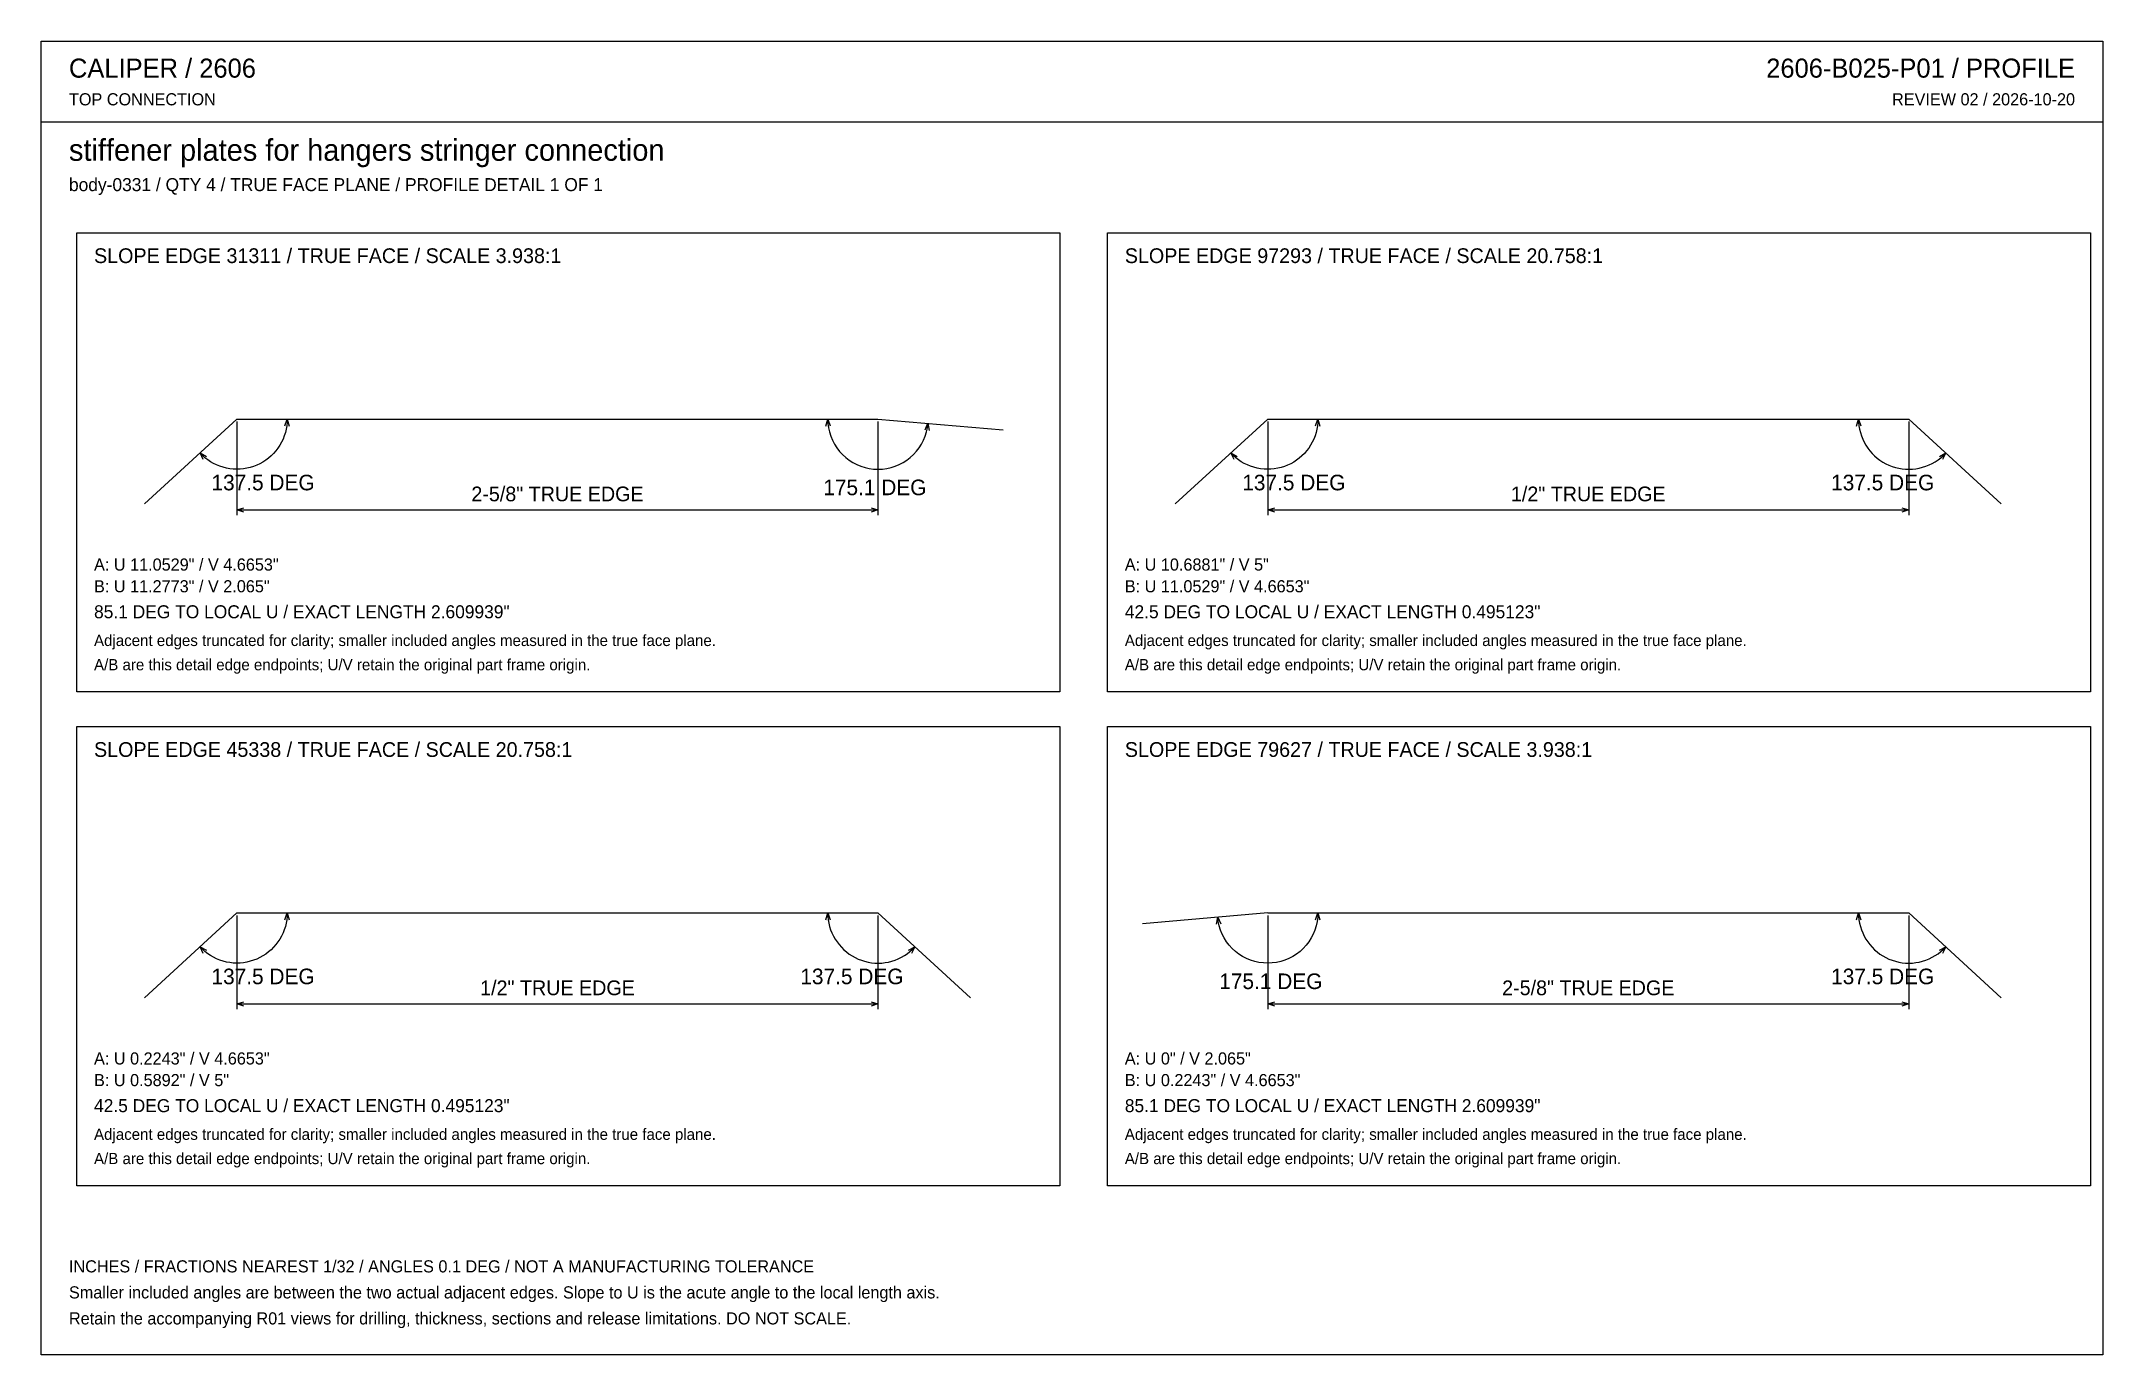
# Model space of a CAD drawing. Header units: inches. Extents: x 0.5 to 33.5, y 0.5 to 21.5.
import ezdxf
from ezdxf.enums import TextEntityAlignment as Align

# ---------------------------------------------------------------- set-up
doc = ezdxf.new("R2010")
doc.units = ezdxf.units.IN
doc.header["$MEASUREMENT"] = 0

msp = doc.modelspace()

# ---------------------------------------------------------------- linework, layer by layer
at = {"layer": 'ANNOTATION'}
for p, q in [((3.611, 15.431), (3.611, 13.931)), ((4.387, 15.254), (4.37, 15.201)), ((4.378, 15.362), (4.417, 15.472)), ((4.4, 15.308), (4.387, 15.254)), ((4.409, 15.362), (4.4, 15.308)), ((4.415, 15.417), (4.409, 15.362)), ((4.417, 15.472), (4.415, 15.417)), ((4.417, 15.472), (4.448, 15.36)), ((13.053, 15.36), (13.083, 15.472)), ((13.083, 15.472), (13.086, 15.402)), ((13.083, 15.472), (13.123, 15.363)), ((13.086, 15.402), (13.096, 15.332)), ((13.096, 15.332), (13.111, 15.264)), ((13.111, 15.264), (13.132, 15.197)), ((13.889, 15.431), (13.889, 13.931)), ((14.643, 15.297), (14.691, 15.403)), ((14.646, 15.198), (14.667, 15.265)), ((14.667, 15.265), (14.682, 15.333)), ((14.682, 15.333), (14.691, 15.403)), ((14.691, 15.403), (14.712, 15.288)), ((20.139, 15.431), (20.139, 13.931)), ((20.914, 15.254), (20.898, 15.201)), ((20.906, 15.362), (20.944, 15.472)), ((20.927, 15.308), (20.914, 15.254)), ((20.937, 15.362), (20.927, 15.308)), ((20.943, 15.417), (20.937, 15.362)), ((20.944, 15.472), (20.943, 15.417)), ((20.944, 15.472), (20.975, 15.36)), ((29.58, 15.36), (29.611, 15.472)), ((29.611, 15.472), (29.613, 15.417)), ((29.611, 15.472), (29.65, 15.362)), ((29.613, 15.417), (29.619, 15.362)), ((29.619, 15.362), (29.628, 15.308)), ((29.628, 15.308), (29.641, 15.254)), ((29.641, 15.254), (29.658, 15.201)), ((30.417, 15.431), (30.417, 13.931)), ((3.056, 14.888), (3.018, 14.928)), ((3.071, 14.824), (3.018, 14.928)), ((3.018, 14.928), (3.12, 14.873)), ((3.098, 14.852), (3.056, 14.888)), ((4.159, 14.882), (4.117, 14.846)), ((4.198, 14.921), (4.159, 14.882)), ((4.235, 14.962), (4.198, 14.921)), ((4.268, 15.006), (4.235, 14.962)), ((4.299, 15.052), (4.268, 15.006)), ((4.326, 15.1), (4.299, 15.052)), ((4.349, 15.15), (4.326, 15.1)), ((4.37, 15.201), (4.349, 15.15)), ((13.132, 15.197), (13.159, 15.132)), ((13.159, 15.132), (13.191, 15.069)), ((13.191, 15.069), (13.229, 15.01)), ((13.229, 15.01), (13.272, 14.954)), ((13.272, 14.954), (13.319, 14.902)), ((13.319, 14.902), (13.371, 14.855)), ((14.407, 14.856), (14.459, 14.903)), ((14.459, 14.903), (14.506, 14.955)), ((14.506, 14.955), (14.549, 15.011)), ((14.549, 15.011), (14.587, 15.07)), ((14.587, 15.07), (14.619, 15.133)), ((14.619, 15.133), (14.646, 15.198)), ((19.584, 14.888), (19.545, 14.928)), ((19.598, 14.824), (19.545, 14.928)), ((19.545, 14.928), (19.648, 14.873)), ((19.625, 14.852), (19.584, 14.888)), ((20.687, 14.882), (20.645, 14.846)), ((20.726, 14.921), (20.687, 14.882)), ((20.762, 14.962), (20.726, 14.921)), ((20.796, 15.006), (20.762, 14.962)), ((20.826, 15.052), (20.796, 15.006)), ((20.853, 15.1), (20.826, 15.052)), ((20.877, 15.15), (20.853, 15.1)), ((20.898, 15.201), (20.877, 15.15)), ((29.658, 15.201), (29.678, 15.15)), ((29.678, 15.15), (29.702, 15.1)), ((29.702, 15.1), (29.729, 15.052)), ((29.729, 15.052), (29.76, 15.006)), ((29.76, 15.006), (29.793, 14.962)), ((29.793, 14.962), (29.829, 14.921)), ((29.829, 14.921), (29.869, 14.882)), ((29.869, 14.882), (29.91, 14.846)), ((30.908, 14.873), (31.01, 14.928)), ((30.93, 14.852), (30.972, 14.888)), ((31.01, 14.928), (30.957, 14.824)), ((30.972, 14.888), (31.01, 14.928)), ((3.141, 14.818), (3.098, 14.852)), ((3.187, 14.787), (3.141, 14.818)), ((3.235, 14.76), (3.187, 14.787)), ((3.285, 14.736), (3.235, 14.76)), ((3.336, 14.715), (3.285, 14.736)), ((3.388, 14.698), (3.336, 14.715)), ((3.442, 14.685), (3.388, 14.698)), ((3.496, 14.675), (3.442, 14.685)), ((3.551, 14.669), (3.496, 14.675)), ((3.606, 14.667), (3.551, 14.669)), ((3.662, 14.668), (3.606, 14.667)), ((3.717, 14.674), (3.662, 14.668)), ((3.771, 14.683), (3.717, 14.674)), ((3.825, 14.695), (3.771, 14.683)), ((3.877, 14.712), (3.825, 14.695)), ((3.929, 14.732), (3.877, 14.712)), ((3.979, 14.755), (3.929, 14.732)), ((4.027, 14.782), (3.979, 14.755)), ((4.073, 14.812), (4.027, 14.782)), ((4.117, 14.846), (4.073, 14.812)), ((13.371, 14.855), (13.427, 14.812)), ((13.427, 14.812), (13.486, 14.774)), ((13.486, 14.774), (13.549, 14.742)), ((13.549, 14.742), (13.614, 14.715)), ((13.614, 14.715), (13.681, 14.694)), ((13.681, 14.694), (13.749, 14.679)), ((13.749, 14.679), (13.819, 14.67)), ((13.819, 14.67), (13.889, 14.667)), ((13.889, 14.667), (13.96, 14.67)), ((13.96, 14.67), (14.029, 14.679)), ((14.029, 14.679), (14.098, 14.694)), ((14.098, 14.694), (14.165, 14.715)), ((14.165, 14.715), (14.23, 14.742)), ((14.23, 14.742), (14.292, 14.775)), ((14.292, 14.775), (14.352, 14.813)), ((14.352, 14.813), (14.407, 14.856)), ((19.669, 14.818), (19.625, 14.852)), ((19.715, 14.787), (19.669, 14.818)), ((19.763, 14.76), (19.715, 14.787)), ((19.813, 14.736), (19.763, 14.76)), ((19.864, 14.715), (19.813, 14.736)), ((19.916, 14.698), (19.864, 14.715)), ((19.97, 14.685), (19.916, 14.698)), ((20.024, 14.675), (19.97, 14.685)), ((20.079, 14.669), (20.024, 14.675)), ((20.134, 14.667), (20.079, 14.669)), ((20.189, 14.668), (20.134, 14.667)), ((20.244, 14.674), (20.189, 14.668)), ((20.299, 14.683), (20.244, 14.674)), ((20.352, 14.695), (20.299, 14.683)), ((20.405, 14.712), (20.352, 14.695)), ((20.457, 14.732), (20.405, 14.712)), ((20.507, 14.755), (20.457, 14.732)), ((20.555, 14.782), (20.507, 14.755)), ((20.601, 14.812), (20.555, 14.782)), ((20.645, 14.846), (20.601, 14.812)), ((29.91, 14.846), (29.954, 14.812)), ((29.954, 14.812), (30.001, 14.782)), ((30.001, 14.782), (30.049, 14.755)), ((30.049, 14.755), (30.099, 14.732)), ((30.099, 14.732), (30.15, 14.712)), ((30.15, 14.712), (30.203, 14.695)), ((30.203, 14.695), (30.257, 14.683)), ((30.257, 14.683), (30.311, 14.674)), ((30.311, 14.674), (30.366, 14.668)), ((30.366, 14.668), (30.421, 14.667)), ((30.421, 14.667), (30.477, 14.669)), ((30.477, 14.669), (30.531, 14.675)), ((30.531, 14.675), (30.586, 14.685)), ((30.586, 14.685), (30.639, 14.698)), ((30.639, 14.698), (30.692, 14.715)), ((30.692, 14.715), (30.743, 14.736)), ((30.743, 14.736), (30.793, 14.76)), ((30.793, 14.76), (30.841, 14.787)), ((30.841, 14.787), (30.887, 14.818)), ((30.887, 14.818), (30.93, 14.852)), ((3.611, 14.014), (3.722, 14.049)), ((3.611, 14.014), (13.889, 14.014)), ((3.722, 13.979), (3.611, 14.014)), ((13.778, 14.049), (13.889, 14.014)), ((13.889, 14.014), (13.778, 13.979)), ((20.139, 14.014), (20.25, 14.049)), ((20.139, 14.014), (30.417, 14.014)), ((20.25, 13.979), (20.139, 14.014)), ((30.306, 14.049), (30.417, 14.014)), ((30.417, 14.014), (30.306, 13.979)), ((3.611, 7.514), (3.611, 6.014)), ((4.37, 7.285), (4.349, 7.233)), ((4.387, 7.337), (4.37, 7.285)), ((4.378, 7.446), (4.417, 7.556)), ((4.4, 7.391), (4.387, 7.337)), ((4.409, 7.445), (4.4, 7.391)), ((4.415, 7.5), (4.409, 7.445)), ((4.417, 7.556), (4.415, 7.5)), ((4.417, 7.556), (4.448, 7.443)), ((13.052, 7.443), (13.083, 7.556)), ((13.083, 7.556), (13.085, 7.5)), ((13.083, 7.556), (13.122, 7.446)), ((13.085, 7.5), (13.091, 7.445)), ((13.091, 7.445), (13.1, 7.391)), ((13.1, 7.391), (13.113, 7.337)), ((13.113, 7.337), (13.13, 7.285)), ((13.13, 7.285), (13.151, 7.233)), ((13.889, 7.514), (13.889, 6.014)), ((19.316, 7.372), (19.336, 7.486)), ((19.345, 7.417), (19.336, 7.486)), ((19.336, 7.486), (19.385, 7.381)), ((19.361, 7.348), (19.345, 7.417)), ((19.382, 7.281), (19.361, 7.348)), ((19.408, 7.216), (19.382, 7.281)), ((20.139, 7.514), (20.139, 6.014)), ((20.896, 7.28), (20.869, 7.215)), ((20.917, 7.347), (20.896, 7.28)), ((20.905, 7.446), (20.944, 7.556)), ((20.932, 7.416), (20.917, 7.347)), ((20.941, 7.485), (20.932, 7.416)), ((20.944, 7.556), (20.941, 7.485)), ((20.944, 7.556), (20.974, 7.443)), ((29.58, 7.443), (29.611, 7.556)), ((29.611, 7.556), (29.613, 7.5)), ((29.611, 7.556), (29.65, 7.446)), ((29.613, 7.5), (29.619, 7.445)), ((29.619, 7.445), (29.628, 7.391)), ((29.628, 7.391), (29.641, 7.337)), ((29.641, 7.337), (29.658, 7.285)), ((29.658, 7.285), (29.678, 7.233)), ((30.417, 7.514), (30.417, 6.014)), ((3.056, 6.972), (3.018, 7.011)), ((3.071, 6.907), (3.018, 7.011)), ((3.018, 7.011), (3.12, 6.956)), ((3.098, 6.935), (3.056, 6.972)), ((4.159, 6.965), (4.117, 6.929)), ((4.198, 7.004), (4.159, 6.965)), ((4.235, 7.046), (4.198, 7.004)), ((4.268, 7.09), (4.235, 7.046)), ((4.299, 7.136), (4.268, 7.09)), ((4.326, 7.184), (4.299, 7.136)), ((4.349, 7.233), (4.326, 7.184)), ((13.151, 7.233), (13.174, 7.184)), ((13.174, 7.184), (13.201, 7.136)), ((13.201, 7.136), (13.232, 7.09)), ((13.232, 7.09), (13.265, 7.046)), ((13.265, 7.046), (13.302, 7.004)), ((13.302, 7.004), (13.341, 6.965)), ((13.341, 6.965), (13.383, 6.929)), ((14.38, 6.956), (14.482, 7.011)), ((14.402, 6.935), (14.444, 6.972)), ((14.482, 7.011), (14.429, 6.907)), ((14.444, 6.972), (14.482, 7.011)), ((19.441, 7.153), (19.408, 7.216)), ((19.479, 7.094), (19.441, 7.153)), ((19.521, 7.038), (19.479, 7.094)), ((19.569, 6.986), (19.521, 7.038)), ((19.621, 6.939), (19.569, 6.986)), ((20.708, 6.986), (20.656, 6.938)), ((20.756, 7.038), (20.708, 6.986)), ((20.799, 7.093), (20.756, 7.038)), ((20.836, 7.153), (20.799, 7.093)), ((20.869, 7.215), (20.836, 7.153)), ((29.678, 7.233), (29.702, 7.184)), ((29.702, 7.184), (29.729, 7.136)), ((29.729, 7.136), (29.76, 7.09)), ((29.76, 7.09), (29.793, 7.046)), ((29.793, 7.046), (29.829, 7.004)), ((29.829, 7.004), (29.869, 6.965)), ((29.869, 6.965), (29.91, 6.929)), ((30.908, 6.956), (31.01, 7.011)), ((30.93, 6.935), (30.972, 6.972)), ((31.01, 7.011), (30.957, 6.907)), ((30.972, 6.972), (31.01, 7.011)), ((3.141, 6.901), (3.098, 6.935)), ((3.187, 6.871), (3.141, 6.901)), ((3.235, 6.843), (3.187, 6.871)), ((3.285, 6.819), (3.235, 6.843)), ((3.336, 6.798), (3.285, 6.819)), ((3.388, 6.781), (3.336, 6.798)), ((3.442, 6.768), (3.388, 6.781)), ((3.496, 6.758), (3.442, 6.768)), ((3.551, 6.752), (3.496, 6.758)), ((3.606, 6.75), (3.551, 6.752)), ((3.662, 6.752), (3.606, 6.75)), ((3.717, 6.757), (3.662, 6.752)), ((3.771, 6.766), (3.717, 6.757)), ((3.825, 6.779), (3.771, 6.766)), ((3.877, 6.795), (3.825, 6.779)), ((3.929, 6.815), (3.877, 6.795)), ((3.979, 6.839), (3.929, 6.815)), ((4.027, 6.866), (3.979, 6.839)), ((4.073, 6.896), (4.027, 6.866)), ((4.117, 6.929), (4.073, 6.896)), ((13.383, 6.929), (13.427, 6.896)), ((13.427, 6.896), (13.473, 6.866)), ((13.473, 6.866), (13.521, 6.839)), ((13.521, 6.839), (13.571, 6.815)), ((13.571, 6.815), (13.623, 6.795)), ((13.623, 6.795), (13.675, 6.779)), ((13.675, 6.779), (13.729, 6.766)), ((13.729, 6.766), (13.783, 6.757)), ((13.783, 6.757), (13.838, 6.752)), ((13.838, 6.752), (13.894, 6.75)), ((13.894, 6.75), (13.949, 6.752)), ((13.949, 6.752), (14.004, 6.758)), ((14.004, 6.758), (14.058, 6.768)), ((14.058, 6.768), (14.112, 6.781)), ((14.112, 6.781), (14.164, 6.798)), ((14.164, 6.798), (14.215, 6.819)), ((14.215, 6.819), (14.265, 6.843)), ((14.265, 6.843), (14.313, 6.871)), ((14.313, 6.871), (14.359, 6.901)), ((14.359, 6.901), (14.402, 6.935)), ((19.676, 6.896), (19.621, 6.939)), ((19.736, 6.858), (19.676, 6.896)), ((19.798, 6.826), (19.736, 6.858)), ((19.863, 6.799), (19.798, 6.826)), ((19.93, 6.778), (19.863, 6.799)), ((19.998, 6.762), (19.93, 6.778)), ((20.068, 6.753), (19.998, 6.762)), ((20.138, 6.75), (20.068, 6.753)), ((20.209, 6.753), (20.138, 6.75)), ((20.278, 6.762), (20.209, 6.753)), ((20.347, 6.777), (20.278, 6.762)), ((20.414, 6.798), (20.347, 6.777)), ((20.479, 6.825), (20.414, 6.798)), ((20.541, 6.858), (20.479, 6.825)), ((20.601, 6.896), (20.541, 6.858)), ((20.656, 6.938), (20.601, 6.896)), ((29.91, 6.929), (29.954, 6.896)), ((29.954, 6.896), (30.001, 6.866)), ((30.001, 6.866), (30.049, 6.839)), ((30.049, 6.839), (30.099, 6.815)), ((30.099, 6.815), (30.15, 6.795)), ((30.15, 6.795), (30.203, 6.779)), ((30.203, 6.779), (30.257, 6.766)), ((30.257, 6.766), (30.311, 6.757)), ((30.311, 6.757), (30.366, 6.752)), ((30.366, 6.752), (30.421, 6.75)), ((30.421, 6.75), (30.477, 6.752)), ((30.477, 6.752), (30.531, 6.758)), ((30.531, 6.758), (30.586, 6.768)), ((30.586, 6.768), (30.639, 6.781)), ((30.639, 6.781), (30.692, 6.798)), ((30.692, 6.798), (30.743, 6.819)), ((30.743, 6.819), (30.793, 6.843)), ((30.793, 6.843), (30.841, 6.871)), ((30.841, 6.871), (30.887, 6.901)), ((30.887, 6.901), (30.93, 6.935)), ((3.611, 6.097), (3.722, 6.132)), ((3.611, 6.097), (13.889, 6.097)), ((3.722, 6.062), (3.611, 6.097)), ((13.778, 6.132), (13.889, 6.097)), ((13.889, 6.097), (13.778, 6.062)), ((20.139, 6.097), (20.25, 6.132)), ((20.139, 6.097), (30.417, 6.097)), ((20.25, 6.062), (20.139, 6.097)), ((30.306, 6.132), (30.417, 6.097)), ((30.417, 6.097), (30.306, 6.062))]:
    msp.add_line(p, q, dxfattribs=at)
at = {"layer": 'OUTLINE'}
for p, q in [((0.472, 21.528), (33.528, 21.528)), ((0.472, 0.472), (0.472, 21.528)), ((33.528, 21.528), (33.528, 0.472)), ((0.472, 20.236), (33.528, 20.236)), ((1.042, 18.458), (16.806, 18.458)), ((1.042, 11.097), (1.042, 18.458)), ((16.806, 18.458), (16.806, 11.097)), ((17.569, 18.458), (33.333, 18.458)), ((17.569, 11.097), (17.569, 18.458)), ((33.333, 18.458), (33.333, 11.097)), ((3.611, 15.472), (2.127, 14.111)), ((3.611, 15.472), (13.889, 15.472)), ((13.889, 15.472), (15.895, 15.299)), ((20.139, 15.472), (18.655, 14.111)), ((20.139, 15.472), (30.417, 15.472)), ((30.417, 15.472), (31.901, 14.111)), ((16.806, 11.097), (1.042, 11.097)), ((33.333, 11.097), (17.569, 11.097)), ((1.042, 10.542), (16.806, 10.542)), ((1.042, 3.181), (1.042, 10.542)), ((16.806, 10.542), (16.806, 3.181)), ((17.569, 10.542), (33.333, 10.542)), ((17.569, 3.181), (17.569, 10.542)), ((33.333, 10.542), (33.333, 3.181)), ((3.611, 7.556), (2.127, 6.194)), ((3.611, 7.556), (13.889, 7.556)), ((13.889, 7.556), (15.373, 6.194)), ((20.139, 7.556), (18.132, 7.382)), ((20.139, 7.556), (30.417, 7.556)), ((30.417, 7.556), (31.901, 6.194)), ((16.806, 3.181), (1.042, 3.181)), ((33.333, 3.181), (17.569, 3.181)), ((33.528, 0.472), (0.472, 0.472))]:
    msp.add_line(p, q, dxfattribs=at)

# ---------------------------------------------------------------- texts
at = {"layer": 'ANNOTATION'}
for s, height, p in [('CALIPER / 2606', 0.30556, (0.917, 20.944)), ('TOP CONNECTION', 0.19444, (0.917, 20.5)), ('stiffener plates for hangers stringer connection', 0.34722, (0.917, 19.611)), ('body-0331 / QTY 4 / TRUE FACE PLANE / PROFILE DETAIL 1 OF 1', 0.20833, (0.917, 19.125)), ('SLOPE EDGE 31311 / TRUE FACE / SCALE 3.938:1', 0.23611, (1.319, 17.972)), ('SLOPE EDGE 97293 / TRUE FACE / SCALE 20.758:1', 0.23611, (17.847, 17.972)), ('A: U 11.0529" / V 4.6653"', 0.19444, (1.319, 13.042)), ('A: U 10.6881" / V 5"', 0.19444, (17.847, 13.042)), ('B: U 11.2773" / V 2.065"', 0.19444, (1.319, 12.694)), ('B: U 11.0529" / V 4.6653"', 0.19444, (17.847, 12.694)), ('85.1 DEG TO LOCAL U / EXACT LENGTH 2.609939"', 0.20833, (1.319, 12.278)), ('42.5 DEG TO LOCAL U / EXACT LENGTH 0.495123"', 0.20833, (17.847, 12.278)), ('Adjacent edges truncated for clarity; smaller included angles measured in the true face plane.', 0.18056, (1.319, 11.833)), ('Adjacent edges truncated for clarity; smaller included angles measured in the true face plane.', 0.18056, (17.847, 11.833)), ('A/B are this detail edge endpoints; U/V retain the original part frame origin.', 0.18056, (1.319, 11.444)), ('A/B are this detail edge endpoints; U/V retain the original part frame origin.', 0.18056, (17.847, 11.444)), ('SLOPE EDGE 45338 / TRUE FACE / SCALE 20.758:1', 0.23611, (1.319, 10.056)), ('SLOPE EDGE 79627 / TRUE FACE / SCALE 3.938:1', 0.23611, (17.847, 10.056)), ('A: U 0.2243" / V 4.6653"', 0.19444, (1.319, 5.125)), ('A: U 0" / V 2.065"', 0.19444, (17.847, 5.125)), ('B: U 0.5892" / V 5"', 0.19444, (1.319, 4.778)), ('B: U 0.2243" / V 4.6653"', 0.19444, (17.847, 4.778)), ('42.5 DEG TO LOCAL U / EXACT LENGTH 0.495123"', 0.20833, (1.319, 4.361)), ('85.1 DEG TO LOCAL U / EXACT LENGTH 2.609939"', 0.20833, (17.847, 4.361)), ('Adjacent edges truncated for clarity; smaller included angles measured in the true face plane.', 0.18056, (1.319, 3.917)), ('Adjacent edges truncated for clarity; smaller included angles measured in the true face plane.', 0.18056, (17.847, 3.917)), ('A/B are this detail edge endpoints; U/V retain the original part frame origin.', 0.18056, (1.319, 3.528)), ('A/B are this detail edge endpoints; U/V retain the original part frame origin.', 0.18056, (17.847, 3.528)), ('INCHES / FRACTIONS NEAREST 1/32 / ANGLES 0.1 DEG / NOT A MANUFACTURING TOLERANCE', 0.19444, (0.917, 1.792)), ('Smaller included angles are between the two actual adjacent edges. Slope to U is the acute angle to the local length axis.', 0.194444, (0.917, 1.375)), ('Retain the accompanying R01 views for drilling, thickness, sections and release limitations. DO NOT SCALE.', 0.194444, (0.917, 0.958))]:
    msp.add_text(s, height=height, dxfattribs=at).set_placement(p)
for s, height, p in [('2606-B025-P01 / PROFILE', 0.30556, (33.083, 20.944)), ('REVIEW 02 / 2026-10-20', 0.19444, (33.083, 20.5))]:
    msp.add_text(s, height=height, dxfattribs=at).set_placement(p, align=Align.RIGHT)
for s, height, p in [('137.5 DEG', 0.25, (4.029, 14.329)), ('137.5 DEG', 0.25, (20.557, 14.329)), ('137.5 DEG', 0.25, (29.999, 14.329)), ('2-5/8" TRUE EDGE', 0.23611, (8.75, 14.153)), ('175.1 DEG', 0.25, (13.839, 14.251)), ('1/2" TRUE EDGE', 0.23611, (25.278, 14.153)), ('137.5 DEG', 0.25, (4.029, 6.412)), ('137.5 DEG', 0.25, (13.471, 6.412)), ('137.5 DEG', 0.25, (29.999, 6.412)), ('1/2" TRUE EDGE', 0.23611, (8.75, 6.236)), ('175.1 DEG', 0.25, (20.188, 6.334)), ('2-5/8" TRUE EDGE', 0.23611, (25.278, 6.236))]:
    msp.add_text(s, height=height, dxfattribs=at).set_placement(p, align=Align.CENTER)

doc.saveas('drawing.dxf')
